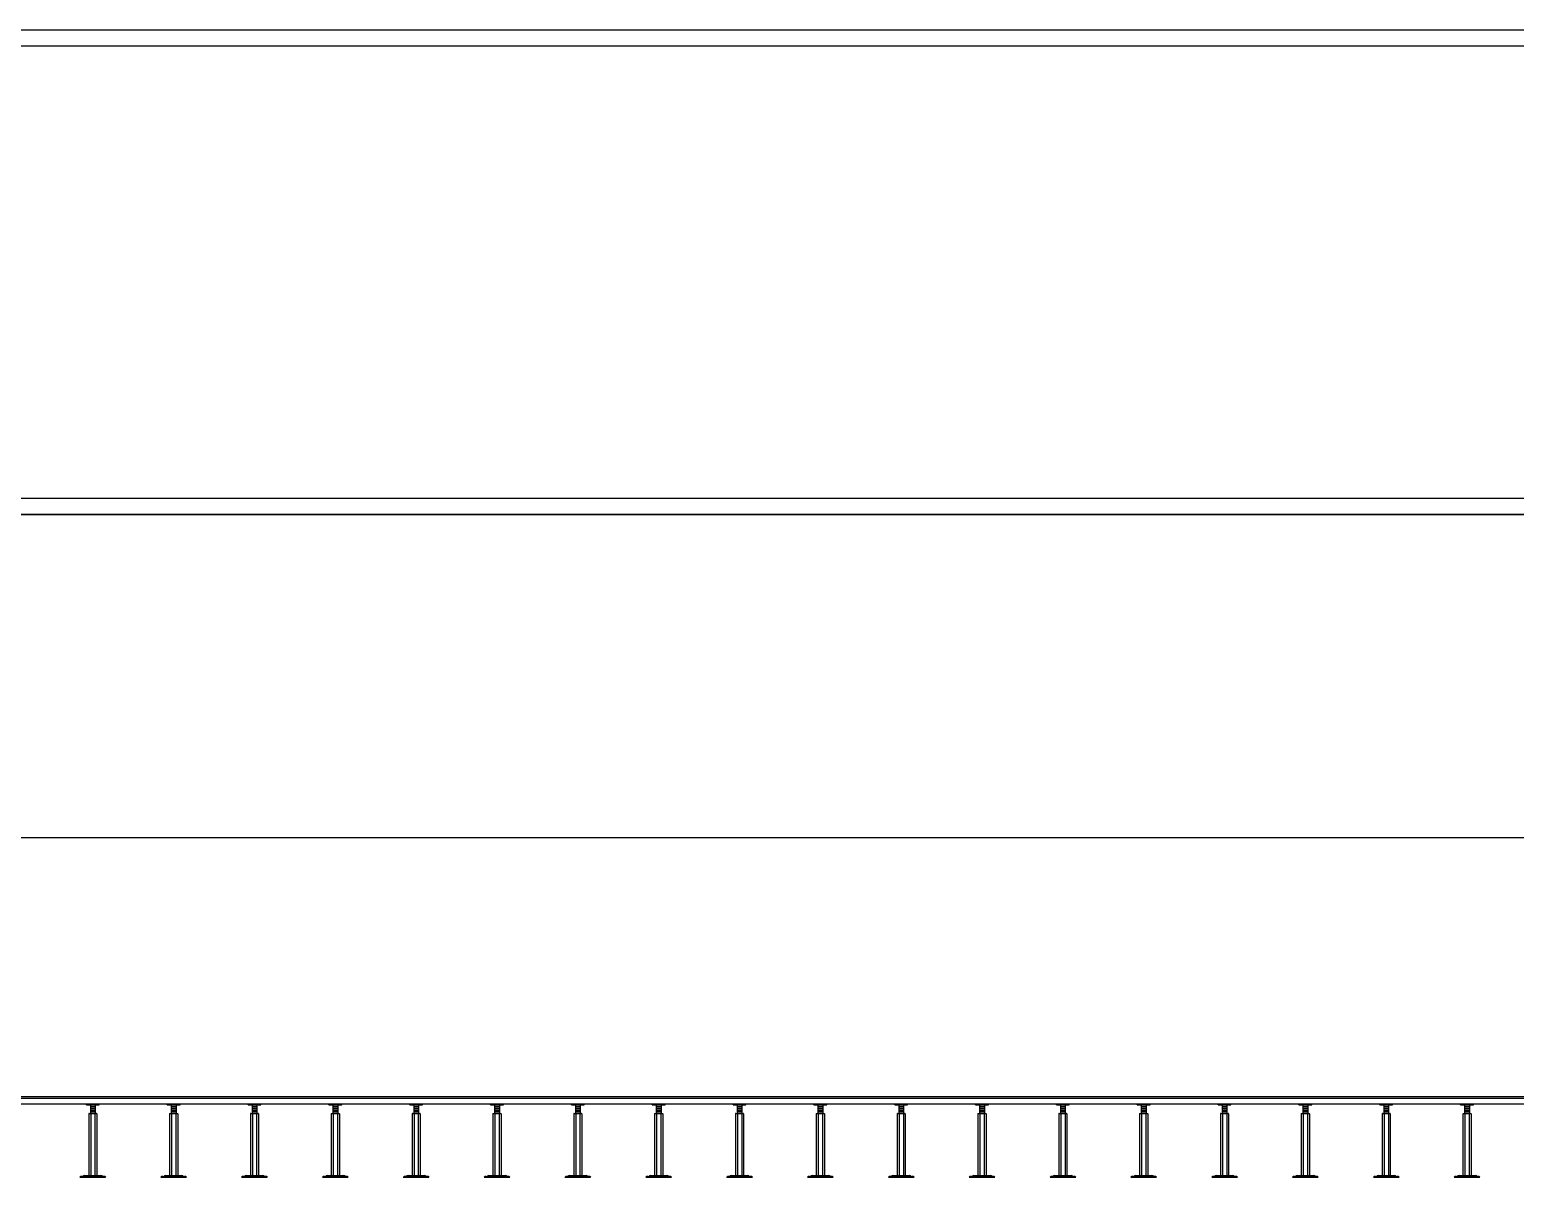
# Model space of a CAD drawing. Header units: millimetres. Extents: x 17311 to 801382, y -242618 to -104888.
# Drawn here: x 540416 to 545011, y -194379 to -190829 of the extents above; entities that cross this region are included whole.
import ezdxf

# ---------------------------------------------------------------- set-up
doc = ezdxf.new("R2010")
doc.units = ezdxf.units.MM
doc.header["$LTSCALE"] = 250
for name, color, linetype in [('A-ELE-4', 4, 'Continuous'), ('A-ELE-8', 8, 'Continuous'), ('A-WIN', 4, 'Continuous'), ('GES', 7, 'Continuous'), ('악세스 350', 7, 'Continuous')]:
    doc.layers.add(name, color=color, linetype=linetype)

# ---------------------------------------------------------------- blocks, each defined once
blk = doc.blocks.new('*U110')
at = {"layer": 'A-ELE-4'}
blk.add_line((-11, 0), (23289, 0), dxfattribs=at)
at = {"layer": 'A-ELE-8'}
for p, q in [((-11, -5), (23289, -5)), ((-11, -23), (23289, -23))]:
    blk.add_line(p, q, dxfattribs=at)
blk = doc.blocks.new('*U111')
at = {"layer": 'GES', "color": 8}
for p, q in [((9328, 224.5, 0), (9328, 227, 0)), ((9328, 227, 0), (9367.9, 227, 0)), ((9328, 224.5, 0), (9367.9, 224.5, 0)), ((9335.5, 196.4, 0), (9335.5, 5.6, 0)), ((9336.4, 197.2, 0), (9340.5, 197.2, 0)), ((9340.4, 224.5, 0), (9340.4, 214.7, 0)), ((9340.4, 221.1, 0), (9340.4, 197.2, 0)), ((9340.4, 219.1, 0), (9355.5, 219.1, 0)), ((9340.4, 219.1, 0), (9355.5, 219.1, 0)), ((9340.4, 214.1, 0), (9355.5, 214.1, 0)), ((9340.4, 214.1, 0), (9355.5, 214.1, 0)), ((9340.4, 209.1, 0), (9355.5, 209.1, 0)), ((9340.4, 209.1, 0), (9355.5, 209.1, 0)), ((9340.4, 204.1, 0), (9355.5, 204.1, 0)), ((9340.4, 204.1, 0), (9355.5, 204.1, 0)), ((9340.4, 199.1, 0), (9355.5, 199.1, 0)), ((9340.4, 199.1, 0), (9355.5, 199.1, 0)), ((9340.5, 197.2, 0), (9355.5, 197.2, 0)), ((9341.4, 196.4, 0), (9341.4, 5.6, 0)), ((9342.2, 197.2, 0), (9353.9, 197.2, 0)), ((9354.7, 196.4, 0), (9354.7, 5.6, 0)), ((9355.5, 224.5, 0), (9355.5, 214.7, 0)), ((9355.5, 221.1, 0), (9355.5, 197.2, 0)), ((9355.5, 197.2, 0), (9359.7, 197.2, 0)), ((9360.5, 196.4, 0), (9360.5, 5.6, 0)), ((9367.9, 224.5, 0), (9367.9, 227, 0)), ((9578, 224.5, 0), (9578, 227, 0)), ((9578, 227, 0), (9617.9, 227, 0)), ((9578, 224.5, 0), (9617.9, 224.5, 0)), ((9585.5, 196.4, 0), (9585.5, 5.6, 0)), ((9586.4, 197.2, 0), (9590.5, 197.2, 0)), ((9590.4, 224.5, 0), (9590.4, 214.7, 0)), ((9590.4, 221.1, 0), (9590.4, 197.2, 0)), ((9590.4, 219.1, 0), (9605.5, 219.1, 0)), ((9590.4, 219.1, 0), (9605.5, 219.1, 0)), ((9590.4, 214.1, 0), (9605.5, 214.1, 0)), ((9590.4, 214.1, 0), (9605.5, 214.1, 0)), ((9590.4, 209.1, 0), (9605.5, 209.1, 0)), ((9590.4, 209.1, 0), (9605.5, 209.1, 0)), ((9590.4, 204.1, 0), (9605.5, 204.1, 0)), ((9590.4, 204.1, 0), (9605.5, 204.1, 0)), ((9590.4, 199.1, 0), (9605.5, 199.1, 0)), ((9590.4, 199.1, 0), (9605.5, 199.1, 0)), ((9590.5, 197.2, 0), (9605.5, 197.2, 0)), ((9591.4, 196.4, 0), (9591.4, 5.6, 0)), ((9592.2, 197.2, 0), (9603.9, 197.2, 0)), ((9604.7, 196.4, 0), (9604.7, 5.6, 0)), ((9605.5, 224.5, 0), (9605.5, 214.7, 0)), ((9605.5, 221.1, 0), (9605.5, 197.2, 0)), ((9605.5, 197.2, 0), (9609.7, 197.2, 0)), ((9610.5, 196.4, 0), (9610.5, 5.6, 0)), ((9617.9, 224.5, 0), (9617.9, 227, 0)), ((9828, 224.5, 0), (9828, 227, 0)), ((9828, 227, 0), (9867.9, 227, 0)), ((9828, 224.5, 0), (9867.9, 224.5, 0)), ((9835.5, 196.4, 0), (9835.5, 5.6, 0)), ((9836.4, 197.2, 0), (9840.5, 197.2, 0)), ((9840.4, 224.5, 0), (9840.4, 214.7, 0)), ((9840.4, 221.1, 0), (9840.4, 197.2, 0)), ((9840.4, 219.1, 0), (9855.5, 219.1, 0)), ((9840.4, 219.1, 0), (9855.5, 219.1, 0)), ((9840.4, 214.1, 0), (9855.5, 214.1, 0)), ((9840.4, 214.1, 0), (9855.5, 214.1, 0)), ((9840.4, 209.1, 0), (9855.5, 209.1, 0)), ((9840.4, 209.1, 0), (9855.5, 209.1, 0)), ((9840.4, 204.1, 0), (9855.5, 204.1, 0)), ((9840.4, 204.1, 0), (9855.5, 204.1, 0)), ((9840.4, 199.1, 0), (9855.5, 199.1, 0)), ((9840.4, 199.1, 0), (9855.5, 199.1, 0)), ((9840.5, 197.2, 0), (9855.5, 197.2, 0)), ((9841.4, 196.4, 0), (9841.4, 5.6, 0)), ((9842.2, 197.2, 0), (9853.9, 197.2, 0)), ((9854.7, 196.4, 0), (9854.7, 5.6, 0)), ((9855.5, 224.5, 0), (9855.5, 214.7, 0)), ((9855.5, 221.1, 0), (9855.5, 197.2, 0)), ((9855.5, 197.2, 0), (9859.7, 197.2, 0)), ((9860.5, 196.4, 0), (9860.5, 5.6, 0)), ((9867.9, 224.5, 0), (9867.9, 227, 0)), ((10078, 224.5, 0), (10078, 227, 0)), ((10078, 227, 0), (10117.9, 227, 0)), ((10078, 224.5, 0), (10117.9, 224.5, 0)), ((10085.5, 196.4, 0), (10085.5, 5.6, 0)), ((10086.4, 197.2, 0), (10090.5, 197.2, 0)), ((10090.4, 224.5, 0), (10090.4, 214.7, 0)), ((10090.4, 221.1, 0), (10090.4, 197.2, 0)), ((10090.4, 219.1, 0), (10105.5, 219.1, 0)), ((10090.4, 219.1, 0), (10105.5, 219.1, 0)), ((10090.4, 214.1, 0), (10105.5, 214.1, 0)), ((10090.4, 214.1, 0), (10105.5, 214.1, 0)), ((10090.4, 209.1, 0), (10105.5, 209.1, 0)), ((10090.4, 209.1, 0), (10105.5, 209.1, 0)), ((10090.4, 204.1, 0), (10105.5, 204.1, 0)), ((10090.4, 204.1, 0), (10105.5, 204.1, 0)), ((10090.4, 199.1, 0), (10105.5, 199.1, 0)), ((10090.4, 199.1, 0), (10105.5, 199.1, 0)), ((10090.5, 197.2, 0), (10105.5, 197.2, 0)), ((10091.4, 196.4, 0), (10091.4, 5.6, 0)), ((10092.2, 197.2, 0), (10103.9, 197.2, 0)), ((10104.7, 196.4, 0), (10104.7, 5.6, 0)), ((10105.5, 224.5, 0), (10105.5, 214.7, 0)), ((10105.5, 221.1, 0), (10105.5, 197.2, 0)), ((10105.5, 197.2, 0), (10109.7, 197.2, 0)), ((10110.5, 196.4, 0), (10110.5, 5.6, 0)), ((10117.9, 224.5, 0), (10117.9, 227, 0)), ((10328, 224.5, 0), (10328, 227, 0)), ((10328, 227, 0), (10367.9, 227, 0)), ((10328, 224.5, 0), (10367.9, 224.5, 0)), ((10335.5, 196.4, 0), (10335.5, 5.6, 0)), ((10336.4, 197.2, 0), (10340.5, 197.2, 0)), ((10340.4, 224.5, 0), (10340.4, 214.7, 0)), ((10340.4, 221.1, 0), (10340.4, 197.2, 0)), ((10340.4, 219.1, 0), (10355.5, 219.1, 0)), ((10340.4, 219.1, 0), (10355.5, 219.1, 0)), ((10340.4, 214.1, 0), (10355.5, 214.1, 0)), ((10340.4, 214.1, 0), (10355.5, 214.1, 0)), ((10340.4, 209.1, 0), (10355.5, 209.1, 0)), ((10340.4, 209.1, 0), (10355.5, 209.1, 0)), ((10340.4, 204.1, 0), (10355.5, 204.1, 0)), ((10340.4, 204.1, 0), (10355.5, 204.1, 0)), ((10340.4, 199.1, 0), (10355.5, 199.1, 0)), ((10340.4, 199.1, 0), (10355.5, 199.1, 0)), ((10340.5, 197.2, 0), (10355.5, 197.2, 0)), ((10341.4, 196.4, 0), (10341.4, 5.6, 0)), ((10342.2, 197.2, 0), (10353.9, 197.2, 0)), ((10354.7, 196.4, 0), (10354.7, 5.6, 0)), ((10355.5, 224.5, 0), (10355.5, 214.7, 0)), ((10355.5, 221.1, 0), (10355.5, 197.2, 0)), ((10355.5, 197.2, 0), (10359.7, 197.2, 0)), ((10360.5, 196.4, 0), (10360.5, 5.6, 0)), ((10367.9, 224.5, 0), (10367.9, 227, 0)), ((10578, 224.5, 0), (10578, 227, 0)), ((10578, 227, 0), (10617.9, 227, 0)), ((10578, 224.5, 0), (10617.9, 224.5, 0)), ((10585.5, 196.4, 0), (10585.5, 5.6, 0)), ((10586.4, 197.2, 0), (10590.5, 197.2, 0)), ((10590.4, 224.5, 0), (10590.4, 214.7, 0)), ((10590.4, 221.1, 0), (10590.4, 197.2, 0)), ((10590.4, 219.1, 0), (10605.5, 219.1, 0)), ((10590.4, 219.1, 0), (10605.5, 219.1, 0)), ((10590.4, 214.1, 0), (10605.5, 214.1, 0)), ((10590.4, 214.1, 0), (10605.5, 214.1, 0)), ((10590.4, 209.1, 0), (10605.5, 209.1, 0)), ((10590.4, 209.1, 0), (10605.5, 209.1, 0)), ((10590.4, 204.1, 0), (10605.5, 204.1, 0)), ((10590.4, 204.1, 0), (10605.5, 204.1, 0)), ((10590.4, 199.1, 0), (10605.5, 199.1, 0)), ((10590.4, 199.1, 0), (10605.5, 199.1, 0)), ((10590.5, 197.2, 0), (10605.5, 197.2, 0)), ((10591.4, 196.4, 0), (10591.4, 5.6, 0)), ((10592.2, 197.2, 0), (10603.9, 197.2, 0)), ((10604.7, 196.4, 0), (10604.7, 5.6, 0)), ((10605.5, 224.5, 0), (10605.5, 214.7, 0)), ((10605.5, 221.1, 0), (10605.5, 197.2, 0)), ((10605.5, 197.2, 0), (10609.7, 197.2, 0)), ((10610.5, 196.4, 0), (10610.5, 5.6, 0)), ((10617.9, 224.5, 0), (10617.9, 227, 0)), ((10828, 224.5, 0), (10828, 227, 0)), ((10828, 227, 0), (10867.9, 227, 0)), ((10828, 224.5, 0), (10867.9, 224.5, 0)), ((10835.5, 196.4, 0), (10835.5, 5.6, 0)), ((10836.4, 197.2, 0), (10840.5, 197.2, 0)), ((10840.4, 224.5, 0), (10840.4, 214.7, 0)), ((10840.4, 221.1, 0), (10840.4, 197.2, 0)), ((10840.4, 219.1, 0), (10855.5, 219.1, 0)), ((10840.4, 219.1, 0), (10855.5, 219.1, 0)), ((10840.4, 214.1, 0), (10855.5, 214.1, 0)), ((10840.4, 214.1, 0), (10855.5, 214.1, 0)), ((10840.4, 209.1, 0), (10855.5, 209.1, 0)), ((10840.4, 209.1, 0), (10855.5, 209.1, 0)), ((10840.4, 204.1, 0), (10855.5, 204.1, 0)), ((10840.4, 204.1, 0), (10855.5, 204.1, 0)), ((10840.4, 199.1, 0), (10855.5, 199.1, 0)), ((10840.4, 199.1, 0), (10855.5, 199.1, 0)), ((10840.5, 197.2, 0), (10855.5, 197.2, 0)), ((10841.4, 196.4, 0), (10841.4, 5.6, 0)), ((10842.2, 197.2, 0), (10853.9, 197.2, 0)), ((10854.7, 196.4, 0), (10854.7, 5.6, 0)), ((10855.5, 224.5, 0), (10855.5, 214.7, 0)), ((10855.5, 221.1, 0), (10855.5, 197.2, 0)), ((10855.5, 197.2, 0), (10859.7, 197.2, 0)), ((10860.5, 196.4, 0), (10860.5, 5.6, 0)), ((10867.9, 224.5, 0), (10867.9, 227, 0)), ((11078, 224.5, 0), (11078, 227, 0)), ((11078, 227, 0), (11117.9, 227, 0)), ((11078, 224.5, 0), (11117.9, 224.5, 0)), ((11085.5, 196.4, 0), (11085.5, 5.6, 0)), ((11086.4, 197.2, 0), (11090.5, 197.2, 0)), ((11090.4, 224.5, 0), (11090.4, 214.7, 0)), ((11090.4, 221.1, 0), (11090.4, 197.2, 0)), ((11090.4, 219.1, 0), (11105.5, 219.1, 0)), ((11090.4, 219.1, 0), (11105.5, 219.1, 0)), ((11090.4, 214.1, 0), (11105.5, 214.1, 0)), ((11090.4, 214.1, 0), (11105.5, 214.1, 0)), ((11090.4, 209.1, 0), (11105.5, 209.1, 0)), ((11090.4, 209.1, 0), (11105.5, 209.1, 0)), ((11090.4, 204.1, 0), (11105.5, 204.1, 0)), ((11090.4, 204.1, 0), (11105.5, 204.1, 0)), ((11090.4, 199.1, 0), (11105.5, 199.1, 0)), ((11090.4, 199.1, 0), (11105.5, 199.1, 0)), ((11090.5, 197.2, 0), (11105.5, 197.2, 0)), ((11091.4, 196.4, 0), (11091.4, 5.6, 0)), ((11092.2, 197.2, 0), (11103.9, 197.2, 0)), ((11104.7, 196.4, 0), (11104.7, 5.6, 0)), ((11105.5, 224.5, 0), (11105.5, 214.7, 0)), ((11105.5, 221.1, 0), (11105.5, 197.2, 0)), ((11105.5, 197.2, 0), (11109.7, 197.2, 0)), ((11110.5, 196.4, 0), (11110.5, 5.6, 0)), ((11117.9, 224.5, 0), (11117.9, 227, 0)), ((11328, 224.5, 0), (11328, 227, 0)), ((11328, 227, 0), (11367.9, 227, 0)), ((11328, 224.5, 0), (11367.9, 224.5, 0)), ((11335.5, 196.4, 0), (11335.5, 5.6, 0)), ((11336.4, 197.2, 0), (11340.5, 197.2, 0)), ((11340.4, 224.5, 0), (11340.4, 214.7, 0)), ((11340.4, 221.1, 0), (11340.4, 197.2, 0)), ((11340.4, 219.1, 0), (11355.5, 219.1, 0)), ((11340.4, 219.1, 0), (11355.5, 219.1, 0)), ((11340.4, 214.1, 0), (11355.5, 214.1, 0)), ((11340.4, 214.1, 0), (11355.5, 214.1, 0)), ((11340.4, 209.1, 0), (11355.5, 209.1, 0)), ((11340.4, 209.1, 0), (11355.5, 209.1, 0)), ((11340.4, 204.1, 0), (11355.5, 204.1, 0)), ((11340.4, 204.1, 0), (11355.5, 204.1, 0)), ((11340.4, 199.1, 0), (11355.5, 199.1, 0)), ((11340.4, 199.1, 0), (11355.5, 199.1, 0)), ((11340.5, 197.2, 0), (11355.5, 197.2, 0)), ((11341.4, 196.4, 0), (11341.4, 5.6, 0)), ((11342.2, 197.2, 0), (11353.9, 197.2, 0)), ((11354.7, 196.4, 0), (11354.7, 5.6, 0)), ((11355.5, 224.5, 0), (11355.5, 214.7, 0)), ((11355.5, 221.1, 0), (11355.5, 197.2, 0)), ((11355.5, 197.2, 0), (11359.7, 197.2, 0)), ((11360.5, 196.4, 0), (11360.5, 5.6, 0)), ((11367.9, 224.5, 0), (11367.9, 227, 0)), ((11578, 224.5, 0), (11578, 227, 0)), ((11578, 227, 0), (11617.9, 227, 0)), ((11578, 224.5, 0), (11617.9, 224.5, 0)), ((11585.5, 196.4, 0), (11585.5, 5.6, 0)), ((11586.4, 197.2, 0), (11590.5, 197.2, 0)), ((11590.4, 224.5, 0), (11590.4, 214.7, 0)), ((11590.4, 221.1, 0), (11590.4, 197.2, 0)), ((11590.4, 219.1, 0), (11605.5, 219.1, 0)), ((11590.4, 219.1, 0), (11605.5, 219.1, 0)), ((11590.4, 214.1, 0), (11605.5, 214.1, 0)), ((11590.4, 214.1, 0), (11605.5, 214.1, 0)), ((11590.4, 209.1, 0), (11605.5, 209.1, 0)), ((11590.4, 209.1, 0), (11605.5, 209.1, 0)), ((11590.4, 204.1, 0), (11605.5, 204.1, 0)), ((11590.4, 204.1, 0), (11605.5, 204.1, 0)), ((11590.4, 199.1, 0), (11605.5, 199.1, 0)), ((11590.4, 199.1, 0), (11605.5, 199.1, 0)), ((11590.5, 197.2, 0), (11605.5, 197.2, 0)), ((11591.4, 196.4, 0), (11591.4, 5.6, 0)), ((11592.2, 197.2, 0), (11603.9, 197.2, 0)), ((11604.7, 196.4, 0), (11604.7, 5.6, 0)), ((11605.5, 224.5, 0), (11605.5, 214.7, 0)), ((11605.5, 221.1, 0), (11605.5, 197.2, 0)), ((11605.5, 197.2, 0), (11609.7, 197.2, 0)), ((11610.5, 196.4, 0), (11610.5, 5.6, 0)), ((11617.9, 224.5, 0), (11617.9, 227, 0)), ((11828, 224.5, 0), (11828, 227, 0)), ((11828, 227, 0), (11867.9, 227, 0)), ((11828, 224.5, 0), (11867.9, 224.5, 0)), ((11835.5, 196.4, 0), (11835.5, 5.6, 0)), ((11836.4, 197.2, 0), (11840.5, 197.2, 0)), ((11840.4, 224.5, 0), (11840.4, 214.7, 0)), ((11840.4, 221.1, 0), (11840.4, 197.2, 0)), ((11840.4, 219.1, 0), (11855.5, 219.1, 0)), ((11840.4, 219.1, 0), (11855.5, 219.1, 0)), ((11840.4, 214.1, 0), (11855.5, 214.1, 0)), ((11840.4, 214.1, 0), (11855.5, 214.1, 0)), ((11840.4, 209.1, 0), (11855.5, 209.1, 0)), ((11840.4, 209.1, 0), (11855.5, 209.1, 0)), ((11840.4, 204.1, 0), (11855.5, 204.1, 0)), ((11840.4, 204.1, 0), (11855.5, 204.1, 0)), ((11840.4, 199.1, 0), (11855.5, 199.1, 0)), ((11840.4, 199.1, 0), (11855.5, 199.1, 0)), ((11840.5, 197.2, 0), (11855.5, 197.2, 0)), ((11841.4, 196.4, 0), (11841.4, 5.6, 0)), ((11842.2, 197.2, 0), (11853.9, 197.2, 0)), ((11854.7, 196.4, 0), (11854.7, 5.6, 0)), ((11855.5, 224.5, 0), (11855.5, 214.7, 0)), ((11855.5, 221.1, 0), (11855.5, 197.2, 0)), ((11855.5, 197.2, 0), (11859.7, 197.2, 0)), ((11860.5, 196.4, 0), (11860.5, 5.6, 0)), ((11867.9, 224.5, 0), (11867.9, 227, 0)), ((12078, 224.5, 0), (12078, 227, 0)), ((12078, 227, 0), (12117.9, 227, 0)), ((12078, 224.5, 0), (12117.9, 224.5, 0)), ((12085.5, 196.4, 0), (12085.5, 5.6, 0)), ((12086.4, 197.2, 0), (12090.5, 197.2, 0)), ((12090.4, 224.5, 0), (12090.4, 214.7, 0)), ((12090.4, 221.1, 0), (12090.4, 197.2, 0)), ((12090.4, 219.1, 0), (12105.5, 219.1, 0)), ((12090.4, 219.1, 0), (12105.5, 219.1, 0)), ((12090.4, 214.1, 0), (12105.5, 214.1, 0)), ((12090.4, 214.1, 0), (12105.5, 214.1, 0)), ((12090.4, 209.1, 0), (12105.5, 209.1, 0)), ((12090.4, 209.1, 0), (12105.5, 209.1, 0)), ((12090.4, 204.1, 0), (12105.5, 204.1, 0)), ((12090.4, 204.1, 0), (12105.5, 204.1, 0)), ((12090.4, 199.1, 0), (12105.5, 199.1, 0)), ((12090.4, 199.1, 0), (12105.5, 199.1, 0)), ((12090.5, 197.2, 0), (12105.5, 197.2, 0)), ((12091.4, 196.4, 0), (12091.4, 5.6, 0)), ((12092.2, 197.2, 0), (12103.9, 197.2, 0)), ((12104.7, 196.4, 0), (12104.7, 5.6, 0)), ((12105.5, 224.5, 0), (12105.5, 214.7, 0)), ((12105.5, 221.1, 0), (12105.5, 197.2, 0)), ((12105.5, 197.2, 0), (12109.7, 197.2, 0)), ((12110.5, 196.4, 0), (12110.5, 5.6, 0)), ((12117.9, 224.5, 0), (12117.9, 227, 0)), ((12328, 224.5, 0), (12328, 227, 0)), ((12328, 227, 0), (12367.9, 227, 0)), ((12328, 224.5, 0), (12367.9, 224.5, 0)), ((12335.5, 196.4, 0), (12335.5, 5.6, 0)), ((12336.4, 197.2, 0), (12340.5, 197.2, 0)), ((12340.4, 224.5, 0), (12340.4, 214.7, 0)), ((12340.4, 221.1, 0), (12340.4, 197.2, 0)), ((12340.4, 219.1, 0), (12355.5, 219.1, 0)), ((12340.4, 219.1, 0), (12355.5, 219.1, 0)), ((12340.4, 214.1, 0), (12355.5, 214.1, 0)), ((12340.4, 214.1, 0), (12355.5, 214.1, 0)), ((12340.4, 209.1, 0), (12355.5, 209.1, 0)), ((12340.4, 209.1, 0), (12355.5, 209.1, 0)), ((12340.4, 204.1, 0), (12355.5, 204.1, 0)), ((12340.4, 204.1, 0), (12355.5, 204.1, 0)), ((12340.4, 199.1, 0), (12355.5, 199.1, 0)), ((12340.4, 199.1, 0), (12355.5, 199.1, 0)), ((12340.5, 197.2, 0), (12355.5, 197.2, 0)), ((12341.4, 196.4, 0), (12341.4, 5.6, 0)), ((12342.2, 197.2, 0), (12353.9, 197.2, 0)), ((12354.7, 196.4, 0), (12354.7, 5.6, 0)), ((12355.5, 224.5, 0), (12355.5, 214.7, 0)), ((12355.5, 221.1, 0), (12355.5, 197.2, 0)), ((12355.5, 197.2, 0), (12359.7, 197.2, 0)), ((12360.5, 196.4, 0), (12360.5, 5.6, 0)), ((12367.9, 224.5, 0), (12367.9, 227, 0)), ((12578, 224.5, 0), (12578, 227, 0)), ((12578, 227, 0), (12617.9, 227, 0)), ((12578, 224.5, 0), (12617.9, 224.5, 0)), ((12585.5, 196.4, 0), (12585.5, 5.6, 0)), ((12586.4, 197.2, 0), (12590.5, 197.2, 0)), ((12590.4, 224.5, 0), (12590.4, 214.7, 0)), ((12590.4, 221.1, 0), (12590.4, 197.2, 0)), ((12590.4, 219.1, 0), (12605.5, 219.1, 0)), ((12590.4, 219.1, 0), (12605.5, 219.1, 0)), ((12590.4, 214.1, 0), (12605.5, 214.1, 0)), ((12590.4, 214.1, 0), (12605.5, 214.1, 0)), ((12590.4, 209.1, 0), (12605.5, 209.1, 0)), ((12590.4, 209.1, 0), (12605.5, 209.1, 0)), ((12590.4, 204.1, 0), (12605.5, 204.1, 0)), ((12590.4, 204.1, 0), (12605.5, 204.1, 0)), ((12590.4, 199.1, 0), (12605.5, 199.1, 0)), ((12590.4, 199.1, 0), (12605.5, 199.1, 0)), ((12590.5, 197.2, 0), (12605.5, 197.2, 0)), ((12591.4, 196.4, 0), (12591.4, 5.6, 0)), ((12592.2, 197.2, 0), (12603.9, 197.2, 0)), ((12604.7, 196.4, 0), (12604.7, 5.6, 0)), ((12605.5, 224.5, 0), (12605.5, 214.7, 0)), ((12605.5, 221.1, 0), (12605.5, 197.2, 0)), ((12605.5, 197.2, 0), (12609.7, 197.2, 0)), ((12610.5, 196.4, 0), (12610.5, 5.6, 0)), ((12617.9, 224.5, 0), (12617.9, 227, 0)), ((12828, 224.5, 0), (12828, 227, 0)), ((12828, 227, 0), (12867.9, 227, 0)), ((12828, 224.5, 0), (12867.9, 224.5, 0)), ((12835.5, 196.4, 0), (12835.5, 5.6, 0)), ((12836.4, 197.2, 0), (12840.5, 197.2, 0)), ((12840.4, 224.5, 0), (12840.4, 214.7, 0)), ((12840.4, 221.1, 0), (12840.4, 197.2, 0)), ((12840.4, 219.1, 0), (12855.5, 219.1, 0)), ((12840.4, 219.1, 0), (12855.5, 219.1, 0)), ((12840.4, 214.1, 0), (12855.5, 214.1, 0)), ((12840.4, 214.1, 0), (12855.5, 214.1, 0)), ((12840.4, 209.1, 0), (12855.5, 209.1, 0)), ((12840.4, 209.1, 0), (12855.5, 209.1, 0)), ((12840.4, 204.1, 0), (12855.5, 204.1, 0)), ((12840.4, 204.1, 0), (12855.5, 204.1, 0)), ((12840.4, 199.1, 0), (12855.5, 199.1, 0)), ((12840.4, 199.1, 0), (12855.5, 199.1, 0)), ((12840.5, 197.2, 0), (12855.5, 197.2, 0)), ((12841.4, 196.4, 0), (12841.4, 5.6, 0)), ((12842.2, 197.2, 0), (12853.9, 197.2, 0)), ((12854.7, 196.4, 0), (12854.7, 5.6, 0)), ((12855.5, 224.5, 0), (12855.5, 214.7, 0)), ((12855.5, 221.1, 0), (12855.5, 197.2, 0)), ((12855.5, 197.2, 0), (12859.7, 197.2, 0)), ((12860.5, 196.4, 0), (12860.5, 5.6, 0)), ((12867.9, 224.5, 0), (12867.9, 227, 0)), ((13078, 224.5, 0), (13078, 227, 0)), ((13078, 227, 0), (13117.9, 227, 0)), ((13078, 224.5, 0), (13117.9, 224.5, 0)), ((13085.5, 196.4, 0), (13085.5, 5.6, 0)), ((13086.4, 197.2, 0), (13090.5, 197.2, 0)), ((13090.4, 224.5, 0), (13090.4, 214.7, 0)), ((13090.4, 221.1, 0), (13090.4, 197.2, 0)), ((13090.4, 219.1, 0), (13105.5, 219.1, 0)), ((13090.4, 219.1, 0), (13105.5, 219.1, 0)), ((13090.4, 214.1, 0), (13105.5, 214.1, 0)), ((13090.4, 214.1, 0), (13105.5, 214.1, 0)), ((13090.4, 209.1, 0), (13105.5, 209.1, 0)), ((13090.4, 209.1, 0), (13105.5, 209.1, 0)), ((13090.4, 204.1, 0), (13105.5, 204.1, 0)), ((13090.4, 204.1, 0), (13105.5, 204.1, 0)), ((13090.4, 199.1, 0), (13105.5, 199.1, 0)), ((13090.4, 199.1, 0), (13105.5, 199.1, 0)), ((13090.5, 197.2, 0), (13105.5, 197.2, 0)), ((13091.4, 196.4, 0), (13091.4, 5.6, 0)), ((13092.2, 197.2, 0), (13103.9, 197.2, 0)), ((13104.7, 196.4, 0), (13104.7, 5.6, 0)), ((13105.5, 224.5, 0), (13105.5, 214.7, 0)), ((13105.5, 221.1, 0), (13105.5, 197.2, 0)), ((13105.5, 197.2, 0), (13109.7, 197.2, 0)), ((13110.5, 196.4, 0), (13110.5, 5.6, 0)), ((13117.9, 224.5, 0), (13117.9, 227, 0)), ((13328, 224.5, 0), (13328, 227, 0)), ((13328, 227, 0), (13367.9, 227, 0)), ((13328, 224.5, 0), (13367.9, 224.5, 0)), ((13335.5, 196.4, 0), (13335.5, 5.6, 0)), ((13336.4, 197.2, 0), (13340.5, 197.2, 0)), ((13340.4, 224.5, 0), (13340.4, 214.7, 0)), ((13340.4, 221.1, 0), (13340.4, 197.2, 0)), ((13340.4, 219.1, 0), (13355.5, 219.1, 0)), ((13340.4, 219.1, 0), (13355.5, 219.1, 0)), ((13340.4, 214.1, 0), (13355.5, 214.1, 0)), ((13340.4, 214.1, 0), (13355.5, 214.1, 0)), ((13340.4, 209.1, 0), (13355.5, 209.1, 0)), ((13340.4, 209.1, 0), (13355.5, 209.1, 0)), ((13340.4, 204.1, 0), (13355.5, 204.1, 0)), ((13340.4, 204.1, 0), (13355.5, 204.1, 0)), ((13340.4, 199.1, 0), (13355.5, 199.1, 0)), ((13340.4, 199.1, 0), (13355.5, 199.1, 0)), ((13340.5, 197.2, 0), (13355.5, 197.2, 0)), ((13341.4, 196.4, 0), (13341.4, 5.6, 0)), ((13342.2, 197.2, 0), (13353.9, 197.2, 0)), ((13354.7, 196.4, 0), (13354.7, 5.6, 0)), ((13355.5, 224.5, 0), (13355.5, 214.7, 0)), ((13355.5, 221.1, 0), (13355.5, 197.2, 0)), ((13355.5, 197.2, 0), (13359.7, 197.2, 0)), ((13360.5, 196.4, 0), (13360.5, 5.6, 0)), ((13367.9, 224.5, 0), (13367.9, 227, 0)), ((13578, 224.5, 0), (13578, 227, 0)), ((13578, 227, 0), (13617.9, 227, 0)), ((13578, 224.5, 0), (13617.9, 224.5, 0)), ((13585.5, 196.4, 0), (13585.5, 5.6, 0)), ((13586.4, 197.2, 0), (13590.5, 197.2, 0)), ((13590.4, 224.5, 0), (13590.4, 214.7, 0)), ((13590.4, 221.1, 0), (13590.4, 197.2, 0)), ((13590.4, 219.1, 0), (13605.5, 219.1, 0)), ((13590.4, 219.1, 0), (13605.5, 219.1, 0)), ((13590.4, 214.1, 0), (13605.5, 214.1, 0)), ((13590.4, 214.1, 0), (13605.5, 214.1, 0)), ((13590.4, 209.1, 0), (13605.5, 209.1, 0)), ((13590.4, 209.1, 0), (13605.5, 209.1, 0)), ((13590.4, 204.1, 0), (13605.5, 204.1, 0)), ((13590.4, 204.1, 0), (13605.5, 204.1, 0)), ((13590.4, 199.1, 0), (13605.5, 199.1, 0)), ((13590.4, 199.1, 0), (13605.5, 199.1, 0)), ((13590.5, 197.2, 0), (13605.5, 197.2, 0)), ((13591.4, 196.4, 0), (13591.4, 5.6, 0)), ((13592.2, 197.2, 0), (13603.9, 197.2, 0)), ((13604.7, 196.4, 0), (13604.7, 5.6, 0)), ((13605.5, 224.5, 0), (13605.5, 214.7, 0)), ((13605.5, 221.1, 0), (13605.5, 197.2, 0)), ((13605.5, 197.2, 0), (13609.7, 197.2, 0)), ((13610.5, 196.4, 0), (13610.5, 5.6, 0)), ((13617.9, 224.5, 0), (13617.9, 227, 0)), ((9308.3, 0), (9387.7, 0, 0)), ((9314.7, 2.9), (9381.4, 2.9)), ((9323.2, 5.2), (9373.3, 5.2)), ((9336.4, 4.7, 0), (9340.5, 4.7, 0)), ((9339.7, 4.7, 0), (9339.7, 5.2)), ((9340.5, 4.7, 0), (9355.5, 4.7, 0)), ((9342.2, 4.7, 0), (9353.9, 4.7, 0)), ((9355.5, 4.7, 0), (9359.7, 4.7, 0)), ((9356.4, 4.7, 0), (9356.4, 5.2)), ((9558.3, 0), (9637.7, 0, 0)), ((9564.7, 2.9), (9631.4, 2.9)), ((9573.2, 5.2), (9623.3, 5.2)), ((9586.4, 4.7, 0), (9590.5, 4.7, 0)), ((9589.7, 4.7, 0), (9589.7, 5.2)), ((9590.5, 4.7, 0), (9605.5, 4.7, 0)), ((9592.2, 4.7, 0), (9603.9, 4.7, 0)), ((9605.5, 4.7, 0), (9609.7, 4.7, 0)), ((9606.4, 4.7, 0), (9606.4, 5.2)), ((9808.3, 0), (9887.7, 0, 0)), ((9814.7, 2.9), (9881.4, 2.9)), ((9823.2, 5.2), (9873.3, 5.2)), ((9836.4, 4.7, 0), (9840.5, 4.7, 0)), ((9839.7, 4.7, 0), (9839.7, 5.2)), ((9840.5, 4.7, 0), (9855.5, 4.7, 0)), ((9842.2, 4.7, 0), (9853.9, 4.7, 0)), ((9855.5, 4.7, 0), (9859.7, 4.7, 0)), ((9856.4, 4.7, 0), (9856.4, 5.2)), ((10058.3, 0), (10137.7, 0, 0)), ((10064.7, 2.9), (10131.4, 2.9)), ((10073.2, 5.2), (10123.3, 5.2)), ((10086.4, 4.7, 0), (10090.5, 4.7, 0)), ((10089.7, 4.7, 0), (10089.7, 5.2)), ((10090.5, 4.7, 0), (10105.5, 4.7, 0)), ((10092.2, 4.7, 0), (10103.9, 4.7, 0)), ((10105.5, 4.7, 0), (10109.7, 4.7, 0)), ((10106.4, 4.7, 0), (10106.4, 5.2)), ((10308.3, 0), (10387.7, 0, 0)), ((10314.7, 2.9), (10381.4, 2.9)), ((10323.2, 5.2), (10373.3, 5.2)), ((10336.4, 4.7, 0), (10340.5, 4.7, 0)), ((10339.7, 4.7, 0), (10339.7, 5.2)), ((10340.5, 4.7, 0), (10355.5, 4.7, 0)), ((10342.2, 4.7, 0), (10353.9, 4.7, 0)), ((10355.5, 4.7, 0), (10359.7, 4.7, 0)), ((10356.4, 4.7, 0), (10356.4, 5.2)), ((10558.3, 0), (10637.7, 0, 0)), ((10564.7, 2.9), (10631.4, 2.9)), ((10573.2, 5.2), (10623.3, 5.2)), ((10586.4, 4.7, 0), (10590.5, 4.7, 0)), ((10589.7, 4.7, 0), (10589.7, 5.2)), ((10590.5, 4.7, 0), (10605.5, 4.7, 0)), ((10592.2, 4.7, 0), (10603.9, 4.7, 0)), ((10605.5, 4.7, 0), (10609.7, 4.7, 0)), ((10606.4, 4.7, 0), (10606.4, 5.2)), ((10808.3, 0), (10887.7, 0, 0)), ((10814.7, 2.9), (10881.4, 2.9)), ((10823.2, 5.2), (10873.3, 5.2)), ((10836.4, 4.7, 0), (10840.5, 4.7, 0)), ((10839.7, 4.7, 0), (10839.7, 5.2)), ((10840.5, 4.7, 0), (10855.5, 4.7, 0)), ((10842.2, 4.7, 0), (10853.9, 4.7, 0)), ((10855.5, 4.7, 0), (10859.7, 4.7, 0)), ((10856.4, 4.7, 0), (10856.4, 5.2)), ((11058.3, 0), (11137.7, 0, 0)), ((11064.7, 2.9), (11131.4, 2.9)), ((11073.2, 5.2), (11123.3, 5.2)), ((11086.4, 4.7, 0), (11090.5, 4.7, 0)), ((11089.7, 4.7, 0), (11089.7, 5.2)), ((11090.5, 4.7, 0), (11105.5, 4.7, 0)), ((11092.2, 4.7, 0), (11103.9, 4.7, 0)), ((11105.5, 4.7, 0), (11109.7, 4.7, 0)), ((11106.4, 4.7, 0), (11106.4, 5.2)), ((11308.3, 0), (11387.7, 0, 0)), ((11314.7, 2.9), (11381.4, 2.9)), ((11323.2, 5.2), (11373.3, 5.2)), ((11336.4, 4.7, 0), (11340.5, 4.7, 0)), ((11339.7, 4.7, 0), (11339.7, 5.2)), ((11340.5, 4.7, 0), (11355.5, 4.7, 0)), ((11342.2, 4.7, 0), (11353.9, 4.7, 0)), ((11355.5, 4.7, 0), (11359.7, 4.7, 0)), ((11356.4, 4.7, 0), (11356.4, 5.2)), ((11558.3, 0), (11637.7, 0, 0)), ((11564.7, 2.9), (11631.4, 2.9)), ((11573.2, 5.2), (11623.3, 5.2)), ((11586.4, 4.7, 0), (11590.5, 4.7, 0)), ((11589.7, 4.7, 0), (11589.7, 5.2)), ((11590.5, 4.7, 0), (11605.5, 4.7, 0)), ((11592.2, 4.7, 0), (11603.9, 4.7, 0)), ((11605.5, 4.7, 0), (11609.7, 4.7, 0)), ((11606.4, 4.7, 0), (11606.4, 5.2)), ((11808.3, 0), (11887.7, 0, 0)), ((11814.7, 2.9), (11881.4, 2.9)), ((11823.2, 5.2), (11873.3, 5.2)), ((11836.4, 4.7, 0), (11840.5, 4.7, 0)), ((11839.7, 4.7, 0), (11839.7, 5.2)), ((11840.5, 4.7, 0), (11855.5, 4.7, 0)), ((11842.2, 4.7, 0), (11853.9, 4.7, 0)), ((11855.5, 4.7, 0), (11859.7, 4.7, 0)), ((11856.4, 4.7, 0), (11856.4, 5.2)), ((12058.3, 0), (12137.7, 0, 0)), ((12064.7, 2.9), (12131.4, 2.9)), ((12073.2, 5.2), (12123.3, 5.2)), ((12086.4, 4.7, 0), (12090.5, 4.7, 0)), ((12089.7, 4.7, 0), (12089.7, 5.2)), ((12090.5, 4.7, 0), (12105.5, 4.7, 0)), ((12092.2, 4.7, 0), (12103.9, 4.7, 0)), ((12105.5, 4.7, 0), (12109.7, 4.7, 0)), ((12106.4, 4.7, 0), (12106.4, 5.2)), ((12308.3, 0), (12387.7, 0, 0)), ((12314.7, 2.9), (12381.4, 2.9)), ((12323.2, 5.2), (12373.3, 5.2)), ((12336.4, 4.7, 0), (12340.5, 4.7, 0)), ((12339.7, 4.7, 0), (12339.7, 5.2)), ((12340.5, 4.7, 0), (12355.5, 4.7, 0)), ((12342.2, 4.7, 0), (12353.9, 4.7, 0)), ((12355.5, 4.7, 0), (12359.7, 4.7, 0)), ((12356.4, 4.7, 0), (12356.4, 5.2)), ((12558.3, 0), (12637.7, 0, 0)), ((12564.7, 2.9), (12631.4, 2.9)), ((12573.2, 5.2), (12623.3, 5.2)), ((12586.4, 4.7, 0), (12590.5, 4.7, 0)), ((12589.7, 4.7, 0), (12589.7, 5.2)), ((12590.5, 4.7, 0), (12605.5, 4.7, 0)), ((12592.2, 4.7, 0), (12603.9, 4.7, 0)), ((12605.5, 4.7, 0), (12609.7, 4.7, 0)), ((12606.4, 4.7, 0), (12606.4, 5.2)), ((12808.3, 0), (12887.7, 0, 0)), ((12814.7, 2.9), (12881.4, 2.9)), ((12823.2, 5.2), (12873.3, 5.2)), ((12836.4, 4.7, 0), (12840.5, 4.7, 0)), ((12839.7, 4.7, 0), (12839.7, 5.2)), ((12840.5, 4.7, 0), (12855.5, 4.7, 0)), ((12842.2, 4.7, 0), (12853.9, 4.7, 0)), ((12855.5, 4.7, 0), (12859.7, 4.7, 0)), ((12856.4, 4.7, 0), (12856.4, 5.2)), ((13058.3, 0), (13137.7, 0, 0)), ((13064.7, 2.9), (13131.4, 2.9)), ((13073.2, 5.2), (13123.3, 5.2)), ((13086.4, 4.7, 0), (13090.5, 4.7, 0)), ((13089.7, 4.7, 0), (13089.7, 5.2)), ((13090.5, 4.7, 0), (13105.5, 4.7, 0)), ((13092.2, 4.7, 0), (13103.9, 4.7, 0)), ((13105.5, 4.7, 0), (13109.7, 4.7, 0)), ((13106.4, 4.7, 0), (13106.4, 5.2)), ((13308.3, 0), (13387.7, 0, 0)), ((13314.7, 2.9), (13381.4, 2.9)), ((13323.2, 5.2), (13373.3, 5.2)), ((13336.4, 4.7, 0), (13340.5, 4.7, 0)), ((13339.7, 4.7, 0), (13339.7, 5.2)), ((13340.5, 4.7, 0), (13355.5, 4.7, 0)), ((13342.2, 4.7, 0), (13353.9, 4.7, 0)), ((13355.5, 4.7, 0), (13359.7, 4.7, 0)), ((13356.4, 4.7, 0), (13356.4, 5.2)), ((13558.3, 0), (13637.7, 0, 0)), ((13564.7, 2.9), (13631.4, 2.9)), ((13573.2, 5.2), (13623.3, 5.2)), ((13586.4, 4.7, 0), (13590.5, 4.7, 0)), ((13589.7, 4.7, 0), (13589.7, 5.2)), ((13590.5, 4.7, 0), (13605.5, 4.7, 0)), ((13592.2, 4.7, 0), (13603.9, 4.7, 0)), ((13605.5, 4.7, 0), (13609.7, 4.7, 0)), ((13606.4, 4.7, 0), (13606.4, 5.2))]:
    blk.add_line(p, q, dxfattribs=at)
for centre, radius, start, end in [((9336.4, 196.4, 0), 0.833, 90, 180), ((9340.5, 196.4, 0), 0.833, 0, 90), ((9342.2, 196.4, 0), 0.833, 90, 180), ((9353.9, 196.4, 0), 0.833, 0, 90), ((9355.5, 196.4, 0), 0.833, 90, 180), ((9359.7, 196.4, 0), 0.833, 0, 90), ((9586.4, 196.4, 0), 0.833, 90, 180), ((9590.5, 196.4, 0), 0.833, 0, 90), ((9592.2, 196.4, 0), 0.833, 90, 180), ((9603.9, 196.4, 0), 0.833, 0, 90), ((9605.5, 196.4, 0), 0.833, 90, 180), ((9609.7, 196.4, 0), 0.833, 0, 90), ((9836.4, 196.4, 0), 0.833, 90, 180), ((9840.5, 196.4, 0), 0.833, 0, 90), ((9842.2, 196.4, 0), 0.833, 90, 180), ((9853.9, 196.4, 0), 0.833, 0, 90), ((9855.5, 196.4, 0), 0.833, 90, 180), ((9859.7, 196.4, 0), 0.833, 0, 90), ((10086.4, 196.4, 0), 0.833, 90, 180), ((10090.5, 196.4, 0), 0.833, 0, 90), ((10092.2, 196.4, 0), 0.833, 90, 180), ((10103.9, 196.4, 0), 0.833, 0, 90), ((10105.5, 196.4, 0), 0.833, 90, 180), ((10109.7, 196.4, 0), 0.833, 0, 90), ((10336.4, 196.4, 0), 0.833, 90, 180), ((10340.5, 196.4, 0), 0.833, 0, 90), ((10342.2, 196.4, 0), 0.833, 90, 180), ((10353.9, 196.4, 0), 0.833, 0, 90), ((10355.5, 196.4, 0), 0.833, 90, 180), ((10359.7, 196.4, 0), 0.833, 0, 90), ((10586.4, 196.4, 0), 0.833, 90, 180), ((10590.5, 196.4, 0), 0.833, 0, 90), ((10592.2, 196.4, 0), 0.833, 90, 180), ((10603.9, 196.4, 0), 0.833, 0, 90), ((10605.5, 196.4, 0), 0.833, 90, 180), ((10609.7, 196.4, 0), 0.833, 0, 90), ((10836.4, 196.4, 0), 0.833, 90, 180), ((10840.5, 196.4, 0), 0.833, 0, 90), ((10842.2, 196.4, 0), 0.833, 90, 180), ((10853.9, 196.4, 0), 0.833, 0, 90), ((10855.5, 196.4, 0), 0.833, 90, 180), ((10859.7, 196.4, 0), 0.833, 0, 90), ((11086.4, 196.4, 0), 0.833, 90, 180), ((11090.5, 196.4, 0), 0.833, 0, 90), ((11092.2, 196.4, 0), 0.833, 90, 180), ((11103.9, 196.4, 0), 0.833, 0, 90), ((11105.5, 196.4, 0), 0.833, 90, 180), ((11109.7, 196.4, 0), 0.833, 0, 90), ((11336.4, 196.4, 0), 0.833, 90, 180), ((11340.5, 196.4, 0), 0.833, 0, 90), ((11342.2, 196.4, 0), 0.833, 90, 180), ((11353.9, 196.4, 0), 0.833, 0, 90), ((11355.5, 196.4, 0), 0.833, 90, 180), ((11359.7, 196.4, 0), 0.833, 0, 90), ((11586.4, 196.4, 0), 0.833, 90, 180), ((11590.5, 196.4, 0), 0.833, 0, 90), ((11592.2, 196.4, 0), 0.833, 90, 180), ((11603.9, 196.4, 0), 0.833, 0, 90), ((11605.5, 196.4, 0), 0.833, 90, 180), ((11609.7, 196.4, 0), 0.833, 0, 90), ((11836.4, 196.4, 0), 0.833, 90, 180), ((11840.5, 196.4, 0), 0.833, 0, 90), ((11842.2, 196.4, 0), 0.833, 90, 180), ((11853.9, 196.4, 0), 0.833, 0, 90), ((11855.5, 196.4, 0), 0.833, 90, 180), ((11859.7, 196.4, 0), 0.833, 0, 90), ((12086.4, 196.4, 0), 0.833, 90, 180), ((12090.5, 196.4, 0), 0.833, 0, 90), ((12092.2, 196.4, 0), 0.833, 90, 180), ((12103.9, 196.4, 0), 0.833, 0, 90), ((12105.5, 196.4, 0), 0.833, 90, 180), ((12109.7, 196.4, 0), 0.833, 0, 90), ((12336.4, 196.4, 0), 0.833, 90, 180), ((12340.5, 196.4, 0), 0.833, 0, 90), ((12342.2, 196.4, 0), 0.833, 90, 180), ((12353.9, 196.4, 0), 0.833, 0, 90), ((12355.5, 196.4, 0), 0.833, 90, 180), ((12359.7, 196.4, 0), 0.833, 0, 90), ((12586.4, 196.4, 0), 0.833, 90, 180), ((12590.5, 196.4, 0), 0.833, 0, 90), ((12592.2, 196.4, 0), 0.833, 90, 180), ((12603.9, 196.4, 0), 0.833, 0, 90), ((12605.5, 196.4, 0), 0.833, 90, 180), ((12609.7, 196.4, 0), 0.833, 0, 90), ((12836.4, 196.4, 0), 0.833, 90, 180), ((12840.5, 196.4, 0), 0.833, 0, 90), ((12842.2, 196.4, 0), 0.833, 90, 180), ((12853.9, 196.4, 0), 0.833, 0, 90), ((12855.5, 196.4, 0), 0.833, 90, 180), ((12859.7, 196.4, 0), 0.833, 0, 90), ((13086.4, 196.4, 0), 0.833, 90, 180), ((13090.5, 196.4, 0), 0.833, 0, 90), ((13092.2, 196.4, 0), 0.833, 90, 180), ((13103.9, 196.4, 0), 0.833, 0, 90), ((13105.5, 196.4, 0), 0.833, 90, 180), ((13109.7, 196.4, 0), 0.833, 0, 90), ((13336.4, 196.4, 0), 0.833, 90, 180), ((13340.5, 196.4, 0), 0.833, 0, 90), ((13342.2, 196.4, 0), 0.833, 90, 180), ((13353.9, 196.4, 0), 0.833, 0, 90), ((13355.5, 196.4, 0), 0.833, 90, 180), ((13359.7, 196.4, 0), 0.833, 0, 90), ((13586.4, 196.4, 0), 0.833, 90, 180), ((13590.5, 196.4, 0), 0.833, 0, 90), ((13592.2, 196.4, 0), 0.833, 90, 180), ((13603.9, 196.4, 0), 0.833, 0, 90), ((13605.5, 196.4, 0), 0.833, 90, 180), ((13609.7, 196.4, 0), 0.833, 0, 90), ((9314.7, -5.4), 8.33, 90, 139.756), ((9323.2, -3.2), 8.33, 90, 132.9054), ((9336.4, 5.6, 0), 0.833, 180, 270), ((9340.5, 5.6, 0), 0.833, 270, 0), ((9342.2, 5.6, 0), 0.833, 180, 270), ((9353.9, 5.6, 0), 0.833, 270, 0), ((9355.5, 5.6, 0), 0.833, 180, 270), ((9359.7, 5.6, 0), 0.833, 270, 0), ((9373.3, -3.2), 8.33, 47.0946, 90), ((9381.4, -5.4), 8.33, 40.244, 90), ((9564.7, -5.4), 8.33, 90, 139.756), ((9573.2, -3.2), 8.33, 90, 132.9054), ((9586.4, 5.6, 0), 0.833, 180, 270), ((9590.5, 5.6, 0), 0.833, 270, 0), ((9592.2, 5.6, 0), 0.833, 180, 270), ((9603.9, 5.6, 0), 0.833, 270, 0), ((9605.5, 5.6, 0), 0.833, 180, 270), ((9609.7, 5.6, 0), 0.833, 270, 0), ((9623.3, -3.2), 8.33, 47.0946, 90), ((9631.4, -5.4), 8.33, 40.244, 90), ((9814.7, -5.4), 8.33, 90, 139.756), ((9823.2, -3.2), 8.33, 90, 132.9054), ((9836.4, 5.6, 0), 0.833, 180, 270), ((9840.5, 5.6, 0), 0.833, 270, 0), ((9842.2, 5.6, 0), 0.833, 180, 270), ((9853.9, 5.6, 0), 0.833, 270, 0), ((9855.5, 5.6, 0), 0.833, 180, 270), ((9859.7, 5.6, 0), 0.833, 270, 0), ((9873.3, -3.2), 8.33, 47.0946, 90), ((9881.4, -5.4), 8.33, 40.244, 90), ((10064.7, -5.4), 8.33, 90, 139.756), ((10073.2, -3.2), 8.33, 90, 132.9054), ((10086.4, 5.6, 0), 0.833, 180, 270), ((10090.5, 5.6, 0), 0.833, 270, 0), ((10092.2, 5.6, 0), 0.833, 180, 270), ((10103.9, 5.6, 0), 0.833, 270, 0), ((10105.5, 5.6, 0), 0.833, 180, 270), ((10109.7, 5.6, 0), 0.833, 270, 0), ((10123.3, -3.2), 8.33, 47.0946, 90), ((10131.4, -5.4), 8.33, 40.244, 90), ((10314.7, -5.4), 8.33, 90, 139.756), ((10323.2, -3.2), 8.33, 90, 132.9054), ((10336.4, 5.6, 0), 0.833, 180, 270), ((10340.5, 5.6, 0), 0.833, 270, 0), ((10342.2, 5.6, 0), 0.833, 180, 270), ((10353.9, 5.6, 0), 0.833, 270, 0), ((10355.5, 5.6, 0), 0.833, 180, 270), ((10359.7, 5.6, 0), 0.833, 270, 0), ((10373.3, -3.2), 8.33, 47.0946, 90), ((10381.4, -5.4), 8.33, 40.244, 90), ((10564.7, -5.4), 8.33, 90, 139.756), ((10573.2, -3.2), 8.33, 90, 132.9054), ((10586.4, 5.6, 0), 0.833, 180, 270), ((10590.5, 5.6, 0), 0.833, 270, 0), ((10592.2, 5.6, 0), 0.833, 180, 270), ((10603.9, 5.6, 0), 0.833, 270, 0), ((10605.5, 5.6, 0), 0.833, 180, 270), ((10609.7, 5.6, 0), 0.833, 270, 0), ((10623.3, -3.2), 8.33, 47.0946, 90), ((10631.4, -5.4), 8.33, 40.244, 90), ((10814.7, -5.4), 8.33, 90, 139.756), ((10823.2, -3.2), 8.33, 90, 132.9054), ((10836.4, 5.6, 0), 0.833, 180, 270), ((10840.5, 5.6, 0), 0.833, 270, 0), ((10842.2, 5.6, 0), 0.833, 180, 270), ((10853.9, 5.6, 0), 0.833, 270, 0), ((10855.5, 5.6, 0), 0.833, 180, 270), ((10859.7, 5.6, 0), 0.833, 270, 0), ((10873.3, -3.2), 8.33, 47.0946, 90), ((10881.4, -5.4), 8.33, 40.244, 90), ((11064.7, -5.4), 8.33, 90, 139.756), ((11073.2, -3.2), 8.33, 90, 132.9054), ((11086.4, 5.6, 0), 0.833, 180, 270), ((11090.5, 5.6, 0), 0.833, 270, 0), ((11092.2, 5.6, 0), 0.833, 180, 270), ((11103.9, 5.6, 0), 0.833, 270, 0), ((11105.5, 5.6, 0), 0.833, 180, 270), ((11109.7, 5.6, 0), 0.833, 270, 0), ((11123.3, -3.2), 8.33, 47.0946, 90), ((11131.4, -5.4), 8.33, 40.244, 90), ((11314.7, -5.4), 8.33, 90, 139.756), ((11323.2, -3.2), 8.33, 90, 132.9054), ((11336.4, 5.6, 0), 0.833, 180, 270), ((11340.5, 5.6, 0), 0.833, 270, 0), ((11342.2, 5.6, 0), 0.833, 180, 270), ((11353.9, 5.6, 0), 0.833, 270, 0), ((11355.5, 5.6, 0), 0.833, 180, 270), ((11359.7, 5.6, 0), 0.833, 270, 0), ((11373.3, -3.2), 8.33, 47.0946, 90), ((11381.4, -5.4), 8.33, 40.244, 90), ((11564.7, -5.4), 8.33, 90, 139.756), ((11573.2, -3.2), 8.33, 90, 132.9054), ((11586.4, 5.6, 0), 0.833, 180, 270), ((11590.5, 5.6, 0), 0.833, 270, 0), ((11592.2, 5.6, 0), 0.833, 180, 270), ((11603.9, 5.6, 0), 0.833, 270, 0), ((11605.5, 5.6, 0), 0.833, 180, 270), ((11609.7, 5.6, 0), 0.833, 270, 0), ((11623.3, -3.2), 8.33, 47.0946, 90), ((11631.4, -5.4), 8.33, 40.244, 90), ((11814.7, -5.4), 8.33, 90, 139.756), ((11823.2, -3.2), 8.33, 90, 132.9054), ((11836.4, 5.6, 0), 0.833, 180, 270), ((11840.5, 5.6, 0), 0.833, 270, 0), ((11842.2, 5.6, 0), 0.833, 180, 270), ((11853.9, 5.6, 0), 0.833, 270, 0), ((11855.5, 5.6, 0), 0.833, 180, 270), ((11859.7, 5.6, 0), 0.833, 270, 0), ((11873.3, -3.2), 8.33, 47.0946, 90), ((11881.4, -5.4), 8.33, 40.244, 90), ((12064.7, -5.4), 8.33, 90, 139.756), ((12073.2, -3.2), 8.33, 90, 132.9054), ((12086.4, 5.6, 0), 0.833, 180, 270), ((12090.5, 5.6, 0), 0.833, 270, 0), ((12092.2, 5.6, 0), 0.833, 180, 270), ((12103.9, 5.6, 0), 0.833, 270, 0), ((12105.5, 5.6, 0), 0.833, 180, 270), ((12109.7, 5.6, 0), 0.833, 270, 0), ((12123.3, -3.2), 8.33, 47.0946, 90), ((12131.4, -5.4), 8.33, 40.244, 90), ((12314.7, -5.4), 8.33, 90, 139.756), ((12323.2, -3.2), 8.33, 90, 132.9054), ((12336.4, 5.6, 0), 0.833, 180, 270), ((12340.5, 5.6, 0), 0.833, 270, 0), ((12342.2, 5.6, 0), 0.833, 180, 270), ((12353.9, 5.6, 0), 0.833, 270, 0), ((12355.5, 5.6, 0), 0.833, 180, 270), ((12359.7, 5.6, 0), 0.833, 270, 0), ((12373.3, -3.2), 8.33, 47.0946, 90), ((12381.4, -5.4), 8.33, 40.244, 90), ((12564.7, -5.4), 8.33, 90, 139.756), ((12573.2, -3.2), 8.33, 90, 132.9054), ((12586.4, 5.6, 0), 0.833, 180, 270), ((12590.5, 5.6, 0), 0.833, 270, 0), ((12592.2, 5.6, 0), 0.833, 180, 270), ((12603.9, 5.6, 0), 0.833, 270, 0), ((12605.5, 5.6, 0), 0.833, 180, 270), ((12609.7, 5.6, 0), 0.833, 270, 0), ((12623.3, -3.2), 8.33, 47.0946, 90), ((12631.4, -5.4), 8.33, 40.244, 90), ((12814.7, -5.4), 8.33, 90, 139.756), ((12823.2, -3.2), 8.33, 90, 132.9054), ((12836.4, 5.6, 0), 0.833, 180, 270), ((12840.5, 5.6, 0), 0.833, 270, 0), ((12842.2, 5.6, 0), 0.833, 180, 270), ((12853.9, 5.6, 0), 0.833, 270, 0), ((12855.5, 5.6, 0), 0.833, 180, 270), ((12859.7, 5.6, 0), 0.833, 270, 0), ((12873.3, -3.2), 8.33, 47.0946, 90), ((12881.4, -5.4), 8.33, 40.244, 90), ((13064.7, -5.4), 8.33, 90, 139.756), ((13073.2, -3.2), 8.33, 90, 132.9054), ((13086.4, 5.6, 0), 0.833, 180, 270), ((13090.5, 5.6, 0), 0.833, 270, 0), ((13092.2, 5.6, 0), 0.833, 180, 270), ((13103.9, 5.6, 0), 0.833, 270, 0), ((13105.5, 5.6, 0), 0.833, 180, 270), ((13109.7, 5.6, 0), 0.833, 270, 0), ((13123.3, -3.2), 8.33, 47.0946, 90), ((13131.4, -5.4), 8.33, 40.244, 90), ((13314.7, -5.4), 8.33, 90, 139.756), ((13323.2, -3.2), 8.33, 90, 132.9054), ((13336.4, 5.6, 0), 0.833, 180, 270), ((13340.5, 5.6, 0), 0.833, 270, 0), ((13342.2, 5.6, 0), 0.833, 180, 270), ((13353.9, 5.6, 0), 0.833, 270, 0), ((13355.5, 5.6, 0), 0.833, 180, 270), ((13359.7, 5.6, 0), 0.833, 270, 0), ((13373.3, -3.2), 8.33, 47.0946, 90), ((13381.4, -5.4), 8.33, 40.244, 90), ((13564.7, -5.4), 8.33, 90, 139.756), ((13573.2, -3.2), 8.33, 90, 132.9054), ((13586.4, 5.6, 0), 0.833, 180, 270), ((13590.5, 5.6, 0), 0.833, 270, 0), ((13592.2, 5.6, 0), 0.833, 180, 270), ((13603.9, 5.6, 0), 0.833, 270, 0), ((13605.5, 5.6, 0), 0.833, 180, 270), ((13609.7, 5.6, 0), 0.833, 270, 0), ((13623.3, -3.2), 8.33, 47.0946, 90), ((13631.4, -5.4), 8.33, 40.244, 90)]:
    blk.add_arc(centre, radius, start, end, dxfattribs=at)

msp = doc.modelspace()

# ---------------------------------------------------------------- linework, layer by layer
at = {"layer": 'A-ELE-8'}
msp.add_line((548410.7, -193329.5), (538610.7, -193329.5), dxfattribs=at)
at = {"layer": 'A-WIN'}
msp.add_line((538610.7, -192329.5), (548410.7, -192329.5), dxfattribs=at)
at = {"layer": 'A-WIN', "color": 9}
for points in [[(538610.7, -190829.5), (548410.7, -190829.5), (548410.7, -192329.5), (538610.7, -192329.5)], [(538660.7, -190879.5), (548360.7, -190879.5), (548360.7, -192279.5), (538660.7, -192279.5)]]:
    msp.add_lwpolyline(points, close=True, dxfattribs=at)

# ---------------------------------------------------------------- block references
at = {"layer": 'GES'}
msp.add_blockref('*U111', (531263.4, -194379.5), dxfattribs=at)
at = {"layer": '악세스 350'}
msp.add_blockref('*U110', (531221.7, -194129.5), dxfattribs=at)

doc.saveas('drawing.dxf')
